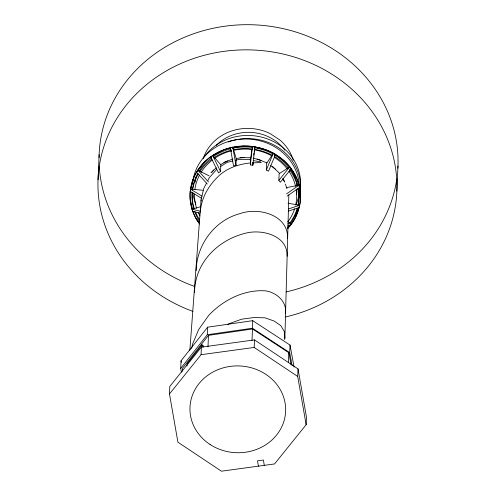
<?xml version="1.0" encoding="UTF-8"?>
<svg xmlns="http://www.w3.org/2000/svg" width="496" height="496" viewBox="0 0 496 496"><rect width="100%" height="100%" fill="white"/><g stroke="black" fill="none" stroke-linecap="round" stroke-linejoin="round"><path stroke-width="0.74" d="M284.351 339.469L284.865 338.334L288.839 194.816M98.028 179.837L99.126 154.678M169.477 393.948L169.806 386.396L201.388 347.15L254.504 339.896L298.028 368.894L306.472 417.155L306.144 424.7L274.555 463.952L221.445 471.2L177.915 442.203L169.477 393.948L201.06 354.696L201.388 347.15M181.412 372.161L180.711 368.367L181.04 360.815L207.613 327.199L252.755 320.676L290.036 345.073L294.097 367.102M182.472 371.2L182.609 368.144L208.481 335.358L252.489 328.972L288.846 352.737L291.084 364.808M187.017 366.029L187.116 363.748L202.039 344.844L203.255 345.638L203.186 347.163M201.94 347.126L202.039 344.844M180.711 368.367L207.278 334.744L207.613 327.199M207.985 346.816L208.481 335.358M222.617 150.412L210.645 156.823L218.531 172.825L220.522 171.405L220.813 164.802L212.635 155.403L210.645 156.823A53.463 48.49 2.5 0 0 190.749 189.1M244.162 146.171L230.336 147.777L233.517 165.906L235.972 165.317L236.263 158.714L232.791 147.182L230.336 147.777A53.463 48.49 2.5 0 0 212.294 155.657M250.35 164.908L250.635 158.305L252.427 146.506L254.944 146.841L252.873 165.242L250.35 164.908L252.427 146.506L265.881 149.959M252.873 165.242L252.997 162.31M292.088 365.533L289.701 352.619L252.427 328.228L252.755 320.676M251.993 340.43L252.489 328.972M306.144 424.7L297.699 376.445L254.175 347.448L254.504 339.896M266.315 169.992L266.606 163.395L273.364 153.214L275.547 154.417L268.497 171.194L266.315 169.992L273.364 153.214L284.282 161.175M289.769 169.688L291.276 168.708L280.345 182.224L278.851 180.346L279.136 173.743L289.782 166.823L291.276 168.708A53.463 48.49 2.5 0 1 299.045 185.151L299.609 187.407L287.128 196.118M288.412 362.663L288.846 352.737M289.701 352.619L290.036 345.073M297.699 376.445L298.028 368.894M396.874 191.158L397.972 165.999M189.856 350.25L201.078 199.801L203.8 188.356L206.59 183.018M253.245 158.088L261.014 160.4M253.685 155.167L254.014 152.979M254.237 151.522L254.944 146.841M191.617 348.44L192.708 343.784L198.636 329.586L208.649 315.468C223.064 299.993 244.571 289.156 266.017 290.892C276.824 292.752 287.035 301.742 285.553 313.429M288.188 211.147L299.206 207.508L299.665 205.245A53.463 48.49 2.5 0 0 291.065 168.882M190.656 189.708L190.228 191.406A53.463 48.49 2.5 0 0 192.25 209.882M190.799 189.137L193.328 179.087M295.38 217.26L299.665 205.245L288.064 203.236M207.979 180.346L209.244 177.717L216.554 169.601M209.045 175.807L197.73 170.165L196.515 172.186A53.463 48.49 2.5 0 0 190.489 189.1L190.228 191.406L201.748 198.431M274.536 155.936L275.547 154.417M287.885 225.773L290.135 225.785L291.536 223.87A53.463 48.49 2.5 0 0 299.181 207.52M204.712 162.006L196.515 172.186L207.278 183.991M211.897 172.261L213.807 169.892M278.851 180.346L289.782 166.823A53.463 48.49 2.5 0 0 254.944 147.101M287.184 228.383L291.536 223.87L287.618 221.489M210.992 172.695L216.299 167.76M286.564 193.862L299.045 185.151L299.224 186.893M227.695 324.582L228.985 323.745L241.651 319.195L253.927 317.533L265.025 317.818L274.152 321.061L280.761 325.593L284.406 331.626L284.865 338.334M220.472 166.575L227.044 162.428L232.779 160.964M220.639 164.604L227.59 160.878M223.783 162.44L232.934 159.03M288.647 208.878L299.665 205.245M261.349 162.514L252.538 162.917M199.597 224.049A53.463 48.49 2.5 0 1 192.783 211.389L192.002 209.182L200.303 206.826M235.643 160.233L237.981 159.644L249.407 159.346L250.319 160.103M286.229 187.693L299.045 185.151M299.652 205.313A53.463 48.49 2.5 0 0 299.342 187.494L299.609 187.407M207.278 334.744L252.427 328.228M201.06 354.696L254.175 347.448M236.189 158.466L244.218 157.536M250.368 162.955C237.875 164.188 225.37 168.615 216.653 178.002C207.582 187.178 201.116 199.163 200.285 212.183M287.785 223.851L291.536 223.87M240.027 157.61L250.716 157.753M202.938 190.253L190.464 189.106L201.984 196.131M253.239 160.586L260.53 161.795M298.877 207.452L299.206 207.508M192.002 209.182L200.632 211.333M199.975 213.181L192.783 211.389L190.29 198.908M257.114 158.974L266.916 162.911M270.661 165.639L275.28 169.006M272.298 166.309L279.632 173.408M197.73 170.165L208.487 181.97M210.645 156.823L211.618 157.939M196.087 218.29L199.671 223.243M289.782 166.823L296.416 178.014M282.788 178.727L284.716 181.976M212.635 155.403L220.522 171.405M283.129 178.442L284.555 181.951M285.405 184.059L286.948 188.734M230.336 147.777L231.44 151.441M181.04 360.815L181.319 362.334M232.791 147.182L235.972 165.317M264.294 465.353L263.364 460.028L257.505 460.827L258.435 466.153M299.28 187.469L300.328 197.768M287.643 238.086C288.058 214.433 258.019 206.956 239.649 213.733C214.607 220.373 196.559 245.018 196.168 270.655M287.141 256.283C287.928 235.594 262.21 228.929 245.824 233.132C217.986 239.816 194.742 262.737 194.544 292.547M201.078 199.801L201.109 201.066M192.932 311.389A149.532 135.631 2.5 0 1 131.756 98.685A149.532 135.631 2.5 0 1 373.128 113.001A149.532 135.631 2.5 0 1 285.851 316.894M396.794 179.037A149.532 135.631 2.5 0 1 286.198 291.908M194.761 286.49A149.532 135.631 2.5 0 1 99.25 166.228M99.051 157.74A149.532 135.631 2.5 0 1 253.09 24.788A149.532 135.631 2.5 0 1 397.866 168.293M203.186 158.695A46.754 42.408 2.5 0 1 270.134 133.585L280.054 140.114A46.754 42.408 2.5 0 1 293.272 160.276M216.268 145.322A43.363 39.333 2.5 0 1 284.896 150.238M238.477 139.326A52.39 47.517 2.5 0 1 299.15 197.135M228.259 141.98A52.39 47.517 2.5 0 1 236.976 139.587M203.98 157.201A52.39 47.517 2.5 0 1 266.898 138.713A52.39 47.517 2.5 0 1 299.913 191.14M297.005 188.976A51.094 46.345 2.5 0 1 296.54 194.234M195.126 182.255A51.094 46.345 2.5 0 1 196.075 177.029M296.806 183.644A51.094 46.345 2.5 0 1 296.974 185.926M296.168 189.342A51.094 46.345 2.5 0 1 295.79 204.433M294.612 208.872A51.094 46.345 2.5 0 1 288.325 221.173M199.919 215.872A51.094 46.345 2.5 0 1 198.264 212.548M196.602 208.233A51.094 46.345 2.5 0 1 194.513 193.979M194.878 189.46A51.094 46.345 2.5 0 1 199.547 175.007M201.103 172.317A51.094 46.345 2.5 0 1 212.245 160.078M214.675 158.311A51.094 46.345 2.5 0 1 231.086 150.896M233.25 150.381A51.094 46.345 2.5 0 1 252.402 149.569M254.597 149.897A51.094 46.345 2.5 0 1 271.69 155.812M274.344 157.362A51.094 46.345 2.5 0 1 287.19 168.876M288.939 171.269A51.094 46.345 2.5 0 1 295.597 186.372M192.572 184.227A53.463 48.49 2.5 0 1 257.226 140.182A53.463 48.49 2.5 0 1 295.833 205.27M195.858 204.079A53.463 48.49 2.5 0 1 192.814 192.46M192.547 189.472A53.463 48.49 2.5 0 1 192.491 187.972M298.381 188.282A53.463 48.49 2.5 0 1 298.003 205.356M297.259 208.277A53.463 48.49 2.5 0 1 289.763 223.095M199.373 219.461A53.463 48.49 2.5 0 1 195.511 212.034M194.215 208.463A53.463 48.49 2.5 0 1 192.225 192.181M192.429 189.968A53.463 48.49 2.5 0 1 197.662 173.6M199.225 170.965A53.463 48.49 2.5 0 1 211.358 157.939M213.168 156.643A53.463 48.49 2.5 0 1 230.417 148.831M232.674 148.292A53.463 48.49 2.5 0 1 252.712 147.442M255.018 147.789A53.463 48.49 2.5 0 1 273.135 154.101M275.106 155.248A53.463 48.49 2.5 0 1 289.118 167.642M290.055 168.882A53.463 48.49 2.5 0 1 297.774 185.355M298.034 188.424A53.463 48.49 2.5 0 1 298.232 205.493M297.588 208.425A53.463 48.49 2.5 0 1 290.6 223.467M288.753 225.909A53.463 48.49 2.5 0 1 287.829 227.019M199.299 221.067A53.463 48.49 2.5 0 1 194.63 211.513M193.713 208.618A53.463 48.49 2.5 0 1 192.281 192.305M192.671 189.367A53.463 48.49 2.5 0 1 198.35 173.879M199.993 171.287A53.463 48.49 2.5 0 1 211.885 159.104M213.72 157.833A53.463 48.49 2.5 0 1 231.093 150.245M233.362 149.736A53.463 48.49 2.5 0 1 251.112 148.868M254.181 149.271A53.463 48.49 2.5 0 1 272.391 155.347M274.387 156.469A53.463 48.49 2.5 0 1 288.071 168.039M289.521 169.861A53.463 48.49 2.5 0 1 297.321 185.504M275.429 154.659A53.463 48.49 2.5 0 1 289.831 166.879M197.997 170.264A53.463 48.49 2.5 0 1 211.06 156.513M199.33 223.374A53.463 48.49 2.5 0 1 192.752 211.321M212.846 155.583A53.463 48.49 2.5 0 1 252.427 146.506M298.921 207.495A53.463 48.49 2.5 0 1 287.587 228.724M289.875 225.668A53.463 48.49 2.5 0 1 287.556 228.464M232.897 147.43A53.463 48.49 2.5 0 1 273.364 153.214M192.262 209.076A53.463 48.49 2.5 0 1 190.228 191.338M210.056 444.484A47.864 43.412 2.5 0 0 285.448 413.813A47.864 43.412 2.5 0 0 217.924 369.675A47.864 43.412 2.5 0 0 210.056 444.484"/></g></svg>
